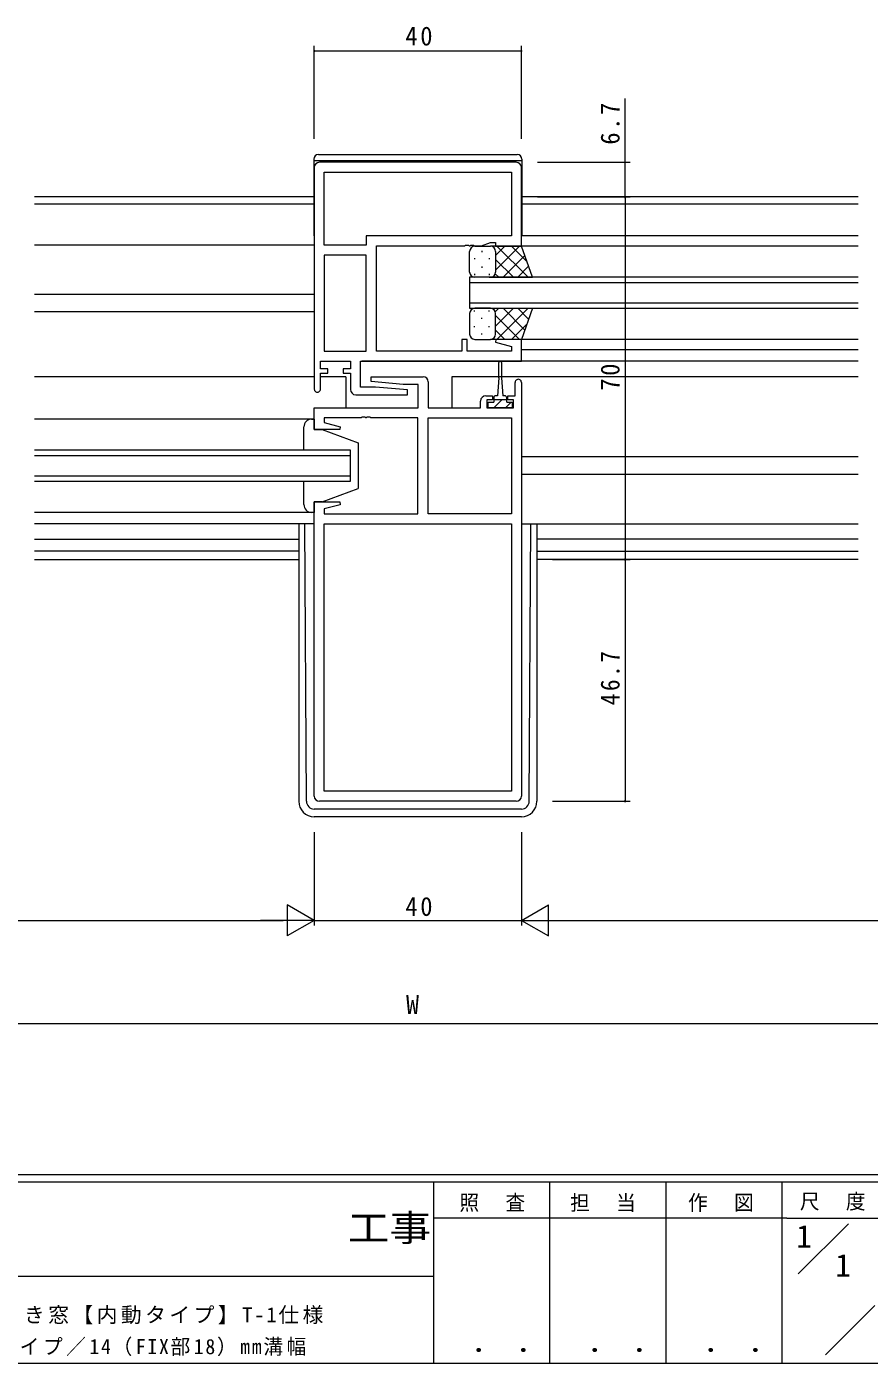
# Model space of a CAD drawing. Units: millimetres on the paper. Extents: x -420 to 373, y -297 to 267.
# Drawn here: x 19 to 181.6, y -297 to -38.9 of the extents above; entities that cross this region are included whole.
import ezdxf
from ezdxf.enums import TextEntityAlignment as Align

# ---------------------------------------------------------------- set-up
doc = ezdxf.new("R2010")
doc.units = ezdxf.units.MM
for name, color, linetype, lineweight in [('0-1_YKK_ZWAK', 7, 'Continuous', 9), ('0-3_YKK_12', 2, 'Continuous', 9), ('0-4_YKK_D', 6, 'Continuous', 9), ('0-6_YKK_13', 4, 'Continuous', 9), ('0-7_YKK_11', 7, 'Continuous', 9)]:
    doc.layers.add(name, color=color, linetype=linetype, lineweight=lineweight)
doc.layers.add('0-2_USER1', color=3, linetype='Continuous')
doc.styles.add('ＭＳ ゴシック', font='')
doc.styles.get('ＭＳ ゴシック').set_extended_font_data('MS Gothic')

msp = doc.modelspace()

# ---------------------------------------------------------------- linework, layer by layer
at = {"layer": '0-1_YKK_ZWAK'}
for p, q in [((352.3, -260.6), (-417.7, -260.6)), ((314.5, -262), (-417.7, -262)), ((97.5, -262), (97.5, -297)), ((119.9, -262), (119.9, -297)), ((142.3, -262), (142.3, -297)), ((164.7, -262), (164.7, -297)), ((165.684, -268.999), (97.5, -268.999)), ((165.684, -268.999), (185.7, -268.999)), ((167.87, -279.736), (177.564, -270.043)), ((-31.3, -280.199), (97.5, -280.199)), ((173.172, -295.345), (182.696, -285.821)), ((-417.7, -297), (314.5, -297))]:
    msp.add_line(p, q, dxfattribs=at)
at = {"layer": '0-3_YKK_12'}
for p, q in [((74.353, -71.765), (20.453, -71.765)), ((179.453, -71.765), (114.553, -71.765)), ((74.353, -73.165), (20.453, -73.165)), ((179.453, -73.165), (114.553, -73.165)), ((179.453, -79.265), (114.453, -79.265)), ((74.453, -81.065), (20.453, -81.065)), ((179.453, -81.265), (113.953, -81.265)), ((104.453, -87.265), (104.453, -93.265)), ((179.453, -87.265), (104.453, -87.265)), ((104.453, -88.265), (179.453, -88.265)), ((74.453, -90.565), (20.453, -90.565)), ((179.453, -92.265), (104.453, -92.265)), ((74.453, -93.965), (20.453, -93.965)), ((104.453, -93.265), (179.453, -93.265)), ((179.453, -99.264), (114.074, -99.263)), ((179.453, -101.265), (114.453, -101.264)), ((179.453, -103.465), (83.674, -103.465)), ((74.453, -106.465), (20.453, -106.465)), ((80.523, -106.465), (75.653, -106.465)), ((80.523, -106.465), (80.523, -112.358)), ((179.453, -106.465), (101.023, -106.465)), ((101.023, -106.465), (101.023, -112.358)), ((128.453, -106.465), (110.603, -106.465)), ((74.453, -114.665), (20.453, -114.665)), ((81.453, -120.665), (20.453, -120.665)), ((81.453, -126.665), (81.453, -120.665)), ((20.453, -121.665), (81.453, -121.665)), ((179.453, -121.965), (114.453, -121.965)), ((81.453, -125.665), (20.453, -125.665)), ((179.453, -125.365), (114.453, -125.365)), ((20.453, -126.665), (81.453, -126.665)), ((74.453, -132.665), (20.453, -132.665)), ((74.453, -134.865), (20.453, -134.865)), ((20.453, -137.865), (71.453, -137.865)), ((179.453, -137.865), (117.453, -137.865)), ((71.453, -140.135), (20.453, -140.135)), ((20.453, -141.765), (71.453, -141.765)), ((117.453, -140.135), (179.453, -140.135)), ((179.453, -141.765), (117.453, -141.765))]:
    msp.add_line(p, q, dxfattribs=at)
at = {"layer": '0-4_YKK_D'}
for p, q in [((74.453, -60.563), (74.453, -42.563)), ((74.453, -43.563), (114.453, -43.563)), ((114.453, -60.563), (114.453, -42.563)), ((117.553, -65.063), (135.453, -65.063)), ((117.553, -71.765), (135.453, -71.765)), ((134.453, -71.765), (134.453, -141.765)), ((120.453, -141.765), (135.453, -141.765)), ((134.453, -141.765), (134.453, -188.465)), ((120.453, -188.465), (135.453, -188.465)), ((74.453, -194.463), (74.453, -212.463)), ((74.453, -194.463), (74.453, -212.463)), ((114.453, -194.463), (114.453, -212.463)), ((114.453, -194.463), (114.453, -212.463)), ((74.453, -211.463), (69.257, -208.463)), ((69.257, -208.463), (69.257, -214.463)), ((114.453, -211.463), (119.649, -208.463)), ((119.649, -214.463), (119.649, -208.463)), ((-69.547, -211.463), (68.453, -211.463)), ((74.453, -211.463), (64.061, -211.463)), ((74.453, -211.463), (69.257, -214.463)), ((74.453, -211.463), (114.453, -211.463)), ((114.453, -211.463), (119.649, -214.463)), ((114.453, -211.463), (124.845, -211.463)), ((120.453, -211.463), (258.453, -211.463)), ((257.453, -231.463), (-68.547, -231.463))]:
    msp.add_line(p, q, dxfattribs=at)
msp.add_lwpolyline([(134.453, -71.765), (134.453, -65.063), (134.453, -52.762)], dxfattribs=at)
for centre, start, end in [((74.453, -43.563), 0, 180), ((74.453, -43.563), 180, 0), ((114.453, -43.563), 0, 180), ((114.453, -43.563), 180, 0), ((134.453, -65.063), 90, 270), ((134.453, -65.063), 270, 90), ((134.453, -71.765), 90, 270), ((134.453, -71.765), 90, 270), ((134.453, -71.765), 270, 90), ((134.453, -71.765), 270, 90), ((134.453, -141.765), 90, 270), ((134.453, -141.765), 90, 270), ((134.453, -141.765), 270, 90), ((134.453, -141.765), 270, 90), ((134.453, -188.465), 90, 270), ((134.453, -188.465), 270, 90)]:
    msp.add_arc(centre, 0.106, start, end, dxfattribs=at)
at = {"layer": '0-6_YKK_13'}
for p, q in [((74.353, -64.463), (74.353, -79.263)), ((75.253, -63.563), (113.653, -63.563)), ((114.553, -64.463), (114.553, -79.263)), ((114.553, -64.763), (74.353, -64.763)), ((74.353, -79.263), (74.453, -79.263)), ((114.553, -79.263), (114.453, -79.263)), ((104.457, -86.267), (104.457, -82.267)), ((105.457, -81.267), (108.457, -81.267)), ((106.82, -82.187), (106.82, -82.387)), ((114.457, -81.267), (108.457, -81.267)), ((109.456, -83.059), (111.248, -81.267)), ((109.456, -85.887), (114.077, -81.267)), ((109.456, -82.267), (109.456, -85.867)), ((109.725, -81.267), (115.725, -87.267)), ((112.553, -81.267), (115.514, -84.228)), ((116.599, -87.267), (114.457, -81.267)), ((105.405, -83.602), (105.405, -83.802)), ((108.235, -83.602), (108.235, -83.802)), ((109.456, -82.667), (109.456, -86.267)), ((109.456, -83.827), (112.896, -87.267)), ((110.905, -87.267), (115.101, -83.071)), ((113.734, -87.267), (115.845, -85.155)), ((105.405, -86.632), (105.405, -86.832)), ((108.457, -87.267), (105.457, -87.267)), ((106.82, -85.217), (106.82, -85.417)), ((108.235, -86.632), (108.235, -86.832)), ((108.235, -87.267), (116.599, -87.267)), ((109.4, -86.599), (110.068, -87.267)), ((104.457, -94.265), (104.457, -98.265)), ((105.405, -93.9), (105.405, -93.7)), ((108.457, -93.265), (105.457, -93.265)), ((106.82, -95.315), (106.82, -95.115)), ((108.235, -93.265), (116.599, -93.265)), ((108.235, -93.9), (108.235, -93.7)), ((109.4, -93.933), (110.068, -93.265)), ((109.456, -96.705), (112.896, -93.265)), ((109.456, -97.865), (109.456, -94.265)), ((109.456, -94.645), (114.077, -99.265)), ((109.456, -98.265), (109.456, -94.665)), ((109.725, -99.265), (115.725, -93.265)), ((110.905, -93.265), (115.101, -97.461)), ((113.734, -93.265), (115.845, -95.377)), ((116.599, -93.265), (114.457, -99.265)), ((105.405, -96.93), (105.405, -96.73)), ((108.235, -96.93), (108.235, -96.73)), ((109.456, -97.474), (111.248, -99.265)), ((112.553, -99.265), (115.514, -96.304)), ((105.457, -99.265), (108.457, -99.265)), ((106.82, -98.345), (106.82, -98.145)), ((114.457, -99.265), (108.457, -99.265)), ((110.103, -106.665), (110.103, -103.715)), ((110.603, -103.715), (110.603, -106.665)), ((110.103, -106.665), (109.853, -110.165)), ((110.603, -106.665), (110.853, -110.165)), ((109.103, -110.565), (109.103, -111.365)), ((109.103, -110.865), (111.603, -110.865)), ((109.853, -110.165), (109.503, -110.165)), ((110.717, -110.865), (110.353, -111.23)), ((111.203, -110.165), (110.853, -110.165)), ((111.603, -111.365), (111.603, -110.565)), ((110.353, -111.23), (109.117, -112.465)), ((112.462, -111.365), (111.362, -112.465)), ((73.953, -114.665), (74.453, -114.665)), ((74.453, -114.665), (74.453, -116.665)), ((72.453, -120.665), (72.453, -116.165)), ((74.453, -116.665), (75.953, -116.665)), ((75.953, -116.665), (82.953, -119.265)), ((82.953, -119.265), (82.953, -128.065)), ((72.453, -131.165), (72.453, -126.665)), ((75.953, -130.665), (82.953, -128.065)), ((74.453, -130.665), (74.453, -132.665)), ((75.953, -130.665), (74.453, -130.665)), ((74.453, -132.665), (73.953, -132.665)), ((71.453, -134.865), (71.453, -188.463)), ((72.945, -188.47), (72.663, -134.865)), ((114.453, -134.865), (179.453, -134.865)), ((114.453, -134.865), (114.753, -134.865)), ((115.961, -188.47), (116.243, -134.865)), ((117.453, -134.865), (117.453, -188.463)), ((114.461, -189.963), (74.445, -189.963)), ((114.453, -191.463), (74.453, -191.463))]:
    msp.add_line(p, q, dxfattribs=at)
msp.add_lwpolyline([(111.603, -111.365), (112.653, -111.365), (112.653, -112.465), (108.053, -112.465), (108.053, -111.365), (109.103, -111.365)], dxfattribs=at)
for centre, radius, start, end in [((75.253, -64.463), 0.9, 90, 180), ((113.653, -64.463), 0.9, 0, 90), ((105.457, -82.267), 1, 90, 180), ((108.457, -82.267), 1, 0, 90), ((108.457, -82.267), 1, 0, 90), ((105.457, -86.267), 1, 180, 270), ((108.457, -86.267), 1, 270, 0), ((108.457, -86.267), 1, 270, 0), ((105.457, -94.265), 1, 90, 180), ((108.457, -94.265), 1, 0, 90), ((108.457, -94.265), 1, 0, 90), ((105.457, -98.265), 1, 180, 270), ((108.457, -98.265), 1, 270, 0), ((108.457, -98.265), 1, 270, 0), ((110.353, -103.715), 0.25, 0, 180), ((109.503, -110.565), 0.4, 90, 180), ((111.203, -110.565), 0.4, 0, 90), ((73.953, -116.165), 1.5, 90, 180), ((73.953, -131.165), 1.5, 180, 270), ((74.453, -188.463), 3, 180, 270), ((74.445, -188.463), 1.5, 180.30154, 270), ((114.453, -188.463), 3, 270, 0), ((114.461, -188.463), 1.5, 270, 359.69844)]:
    msp.add_arc(centre, radius, start, end, dxfattribs=at)
at = {"layer": '0-7_YKK_11'}
for p, q in [((74.453, -66.063), (74.453, -108.863)), ((113.453, -65.063), (75.453, -65.063)), ((76.383, -66.993), (112.523, -66.993)), ((76.383, -82.993), (76.383, -101.533)), ((114.453, -107.565), (114.453, -187.465)), ((112.523, -114.395), (112.523, -132.935)), ((76.383, -186.535), (76.383, -134.865)), ((113.453, -188.465), (75.453, -188.465))]:
    msp.add_line(p, q, dxfattribs=at)
for points in [[(76.383, -66.993), (112.523, -66.993), (112.523, -79.263), (84.453, -79.263), (84.453, -81.063), (76.383, -81.063)], [(76.383, -82.993), (76.383, -101.533), (84.453, -101.533), (84.453, -82.993)], [(112.523, -114.395), (112.523, -132.935), (96.453, -132.935), (96.453, -114.395)], [(76.383, -186.535), (76.383, -134.865), (112.523, -134.865), (112.523, -186.535)]]:
    msp.add_lwpolyline(points, close=True, dxfattribs=at)
for points in [[(82.453, -109.963), (92.431, -109.963), (92.473, -109.006), (86.26, -108.463), (83.383, -108.463), (83.383, -103.463), (114.453, -103.463), (114.453, -99.263), (109.492, -99.263), (109.424, -99.785), (112.523, -100.615), (112.523, -101.533), (103.953, -101.533), (103.953, -99.263), (102.953, -99.263), (102.953, -101.533), (86.453, -101.533), (86.453, -81.193), (103.495, -81.193), (103.678, -81.073), (104.228, -81.073), (104.411, -81.193), (104.495, -81.193), (104.678, -81.073), (105.228, -81.073), (105.411, -81.193), (106.722, -81.193), (108.453, -80.563), (109.453, -80.563), (109.453, -81.263), (114.453, -81.263), (114.453, -66.063)], [(75.653, -108.863), (75.653, -105.763), (77.053, -105.763), (77.053, -104.963), (75.653, -104.963), (75.653, -103.463), (81.453, -103.463), (81.453, -104.963), (80.053, -104.963), (80.053, -105.763), (81.453, -105.763), (81.453, -108.963)], [(74.453, -187.465), (74.453, -130.665), (79.413, -130.665), (79.482, -131.187), (76.383, -132.018), (76.383, -132.935), (94.453, -132.935), (94.453, -114.395), (85.411, -114.395), (85.228, -114.275), (84.678, -114.275), (84.495, -114.395), (84.411, -114.395), (84.228, -114.275), (83.678, -114.275), (83.495, -114.395), (76.383, -114.395), (76.383, -115.312), (79.482, -116.143), (79.413, -116.665), (74.453, -116.665), (74.453, -112.465), (94.523, -112.465), (94.523, -107.965), (91.646, -107.965), (85.433, -107.422), (85.475, -106.465), (95.453, -106.465)], [(96.453, -107.465), (96.453, -112.465), (106.553, -112.465), (106.553, -111.165)], [(107.553, -110.165), (108.853, -110.165), (108.853, -110.965), (107.753, -110.965), (107.753, -112.465), (112.953, -112.465), (112.953, -110.965), (111.853, -110.965), (111.853, -110.165), (113.253, -110.165), (113.253, -107.565)]]:
    msp.add_lwpolyline(points, dxfattribs=at)
for centre, radius, start, end in [((75.453, -66.063), 1, 90, 179.99998), ((113.453, -66.063), 1, 0, 89.99998), ((95.453, -107.465), 1, 0, 89.99998), ((113.853, -107.565), 0.6, 359.99998, 180), ((75.053, -108.863), 0.6, 179.99998, 0), ((82.453, -108.963), 1, 180, 269.99998), ((107.553, -111.165), 1, 90, 179.99998), ((75.453, -187.465), 1, 180, 269.99998), ((113.453, -187.465), 1, 270, 359.99998)]:
    msp.add_arc(centre, radius, start, end, dxfattribs=at)

# ---------------------------------------------------------------- texts
at = {"layer": '0-1_YKK_ZWAK', "color": 2, "style": 'ＭＳ ゴシック', "width": 1.15}
msp.add_text('工事', height=5.132, dxfattribs=at).set_placement((80.931, -274.956), align=Align.BOTTOM_LEFT)
at = {"layer": '0-1_YKK_ZWAK', "color": 3, "style": 'ＭＳ ゴシック', "width": 1.15}
for p in [(101.955, -295.946), (124.355, -295.946), (146.755, -295.946)]:
    msp.add_text(' ． ．', height=3.666, dxfattribs=at).set_placement(p, align=Align.BOTTOM_LEFT)
at = {"layer": '0-1_YKK_ZWAK', "char_height": 2.933, "attachment_point": 7, "style": 'ＭＳ ゴシック'}
for s, insert in [('\\T1.17;\\W0.95;照\\~\\~査', (102.489, -267.78)), ('\\T1.17;\\W0.95;担\\~\\~当', (123.855, -267.78)), ('\\T1.17;\\W0.95;作\\~\\~図', (146.62, -267.762)), ('\\T1.17;\\W0.95;尺\\~\\~度', (168.212, -267.537))]:
    msp.add_mtext(s, dxfattribs=dict(at, insert=insert))
at = {"layer": '0-2_USER1', "style": 'ＭＳ ゴシック'}
for p in [(167.5, -275.999), (175.033, -281.599)]:
    msp.add_text('1', height=4.399, dxfattribs=at).set_placement(p, align=Align.BOTTOM_LEFT)
at = {"layer": '0-2_USER1', "color": 7, "char_height": 2.933, "attachment_point": 7, "style": 'ＭＳ ゴシック'}
for s, insert in [('\\T1.17;EXIMA31\\~片引き窓【内動タイプ】T-1仕様\\~', (-9.627, -289.449)), ('\\T1.18;\\W0.95;ALC枠\\~アングル無\\~Dタイプ／14（FIX部18）mm溝幅\\~', (-27.215, -295.625))]:
    msp.add_mtext(s, dxfattribs=dict(at, insert=insert))
at = {"layer": '0-4_YKK_D', "color": 3, "style": 'ＭＳ ゴシック'}
msp.add_text('W', height=3.666, dxfattribs=at).set_placement((92.184, -230.663), align=Align.BOTTOM_LEFT)
at = {"layer": '0-4_YKK_D', "color": 3, "char_height": 3.666, "attachment_point": 7, "style": 'ＭＳ ゴシック'}
for insert in [(92.053, -42.563), (92.053, -210.663)]:
    msp.add_mtext('\\T1.21;\\W0.95;40', dxfattribs=dict(at, insert=insert))
at = {"layer": '0-4_YKK_D', "color": 3, "char_height": 3.666, "attachment_point": 7, "rotation": 90, "style": 'ＭＳ ゴシック'}
for s, insert in [('\\T1.21;\\W0.95;6.7', (133.453, -61.662)), ('\\T1.21;\\W0.95;70', (133.453, -109.165)), ('\\T1.22;\\W0.9;46.7', (133.453, -169.915))]:
    msp.add_mtext(s, dxfattribs=dict(at, insert=insert))

doc.saveas('drawing.dxf')
